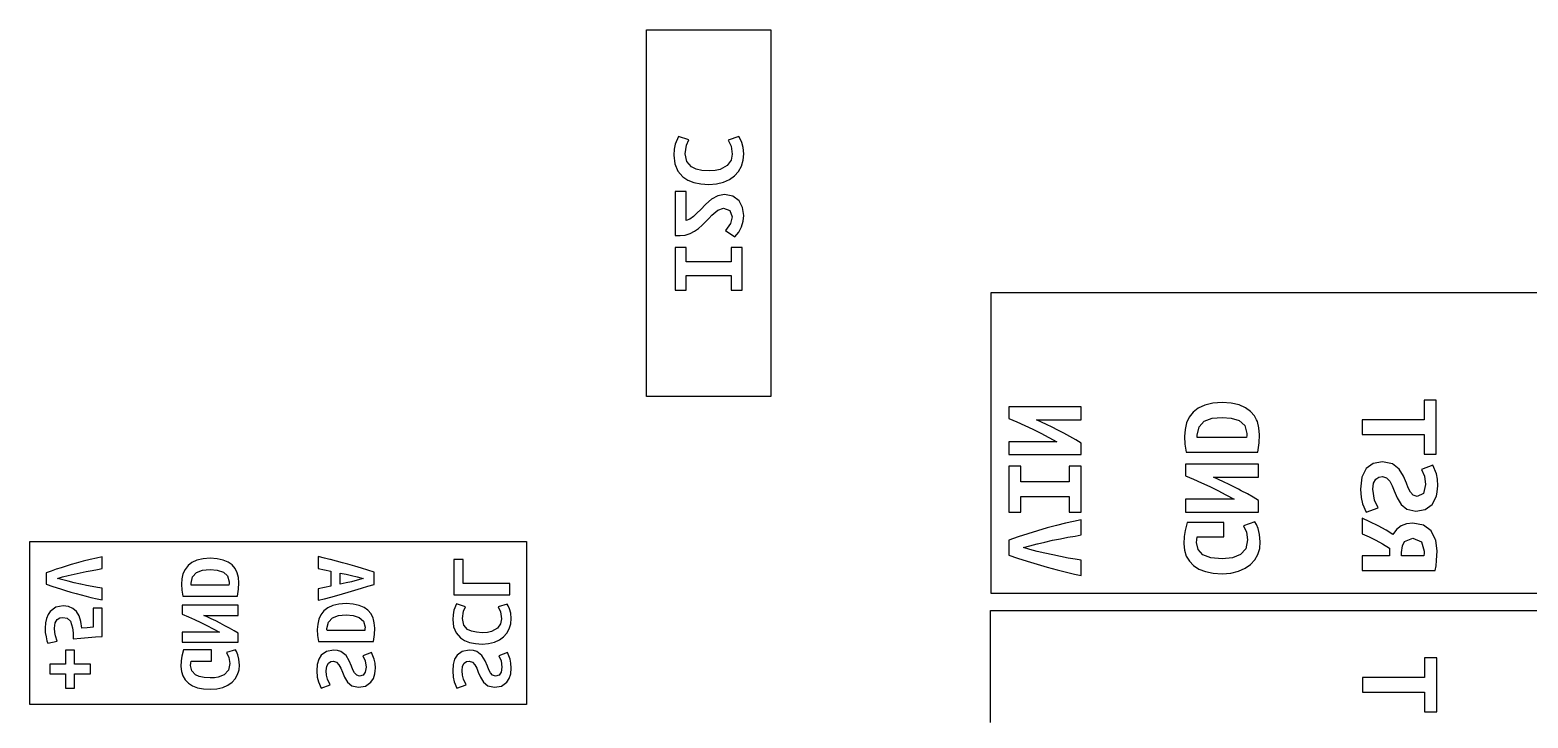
# Model space of a CAD drawing. Extents: x 44.5 to 107.9, y -136.2 to -45.2.
# Drawn here: x 45.99 to 67.36, y -89.75 to -79.94 of the extents above; entities that cross this region are included whole.
import ezdxf

# ---------------------------------------------------------------- set-up
doc = ezdxf.new("R2010")
doc.units = 0
doc.layers.add('BLACK', color=7, linetype='CONTINUOUS')

msp = doc.modelspace()

# ---------------------------------------------------------------- linework, layer by layer
at = {"layer": 'BLACK', "linetype": 'CONTINUOUS'}
for p, q in [((54.785443, -80.323994), (54.785443, -79.936997)), ((54.785443, -79.936997), (56.559437, -79.936997)), ((56.559437, -79.936997), (56.559437, -80.323994)), ((54.785443, -81.722601), (54.785443, -80.323994)), ((56.559437, -80.323994), (56.559437, -84.776006)), ((55.193338, -81.563932), (55.177664, -81.638042)), ((55.239003, -81.454799), (55.193338, -81.563932)), ((55.389158, -81.502786), (55.239003, -81.454799)), ((55.338075, -81.704025), (55.355103, -81.58096)), ((55.355103, -81.58096), (55.389158, -81.502786)), ((56.102781, -81.456347), (55.951078, -81.505882)), ((55.951078, -81.505882), (55.990551, -81.591796)), ((55.990551, -81.591796), (56.006805, -81.707121)), ((56.121356, -81.48808), (56.102781, -81.456347)), ((56.144576, -81.539938), (56.121356, -81.48808)), ((56.163926, -81.61192), (56.144576, -81.539938)), ((56.17244, -81.704025), (56.163926, -81.61192)), ((54.785443, -82.239628), (54.785443, -81.722601)), ((55.177664, -81.638042), (55.17244, -81.722601)), ((55.17244, -81.722601), (55.186888, -81.847128)), ((55.186888, -81.847128), (55.230232, -81.950327)), ((55.35994, -81.814512), (55.338075, -81.704025)), ((55.425536, -81.889009), (55.35994, -81.814512)), ((55.990551, -81.794582), (55.936372, -81.870433)), ((56.006805, -81.707121), (55.990551, -81.794582)), ((56.139158, -81.878173), (56.16412, -81.794776)), ((56.16412, -81.794776), (56.17244, -81.704025)), ((55.230232, -81.950327), (55.302471, -82.032198)), ((55.302471, -82.032198), (55.374356, -82.078928)), ((55.492357, -81.920399), (55.425536, -81.889009)), ((55.576207, -81.939233), (55.492357, -81.920399)), ((55.677084, -81.945511), (55.576207, -81.939233)), ((55.763771, -81.940286), (55.677084, -81.945511)), ((55.834979, -81.924613), (55.763771, -81.940286)), ((55.936372, -81.870433), (55.834979, -81.924613)), ((55.970234, -82.067608), (56.041635, -82.015944)), ((56.041635, -82.015944), (56.098137, -81.952477)), ((56.098137, -81.952477), (56.139158, -81.878173)), ((54.785443, -83.645201), (54.785443, -82.239628)), ((55.350459, -82.239628), (55.192564, -82.239628)), ((55.192564, -82.239628), (55.192564, -82.865015)), ((55.350459, -82.651393), (55.350459, -82.239628)), ((55.374356, -82.078928), (55.459979, -82.112307)), ((55.459979, -82.112307), (55.55934, -82.132334)), ((55.55934, -82.132334), (55.67244, -82.139009)), ((55.67244, -82.139009), (55.785056, -82.130882)), ((55.785056, -82.130882), (55.884514, -82.106502)), ((55.884514, -82.106502), (55.970234, -82.067608)), ((55.630644, -82.420743), (55.553245, -82.49969)), ((55.714236, -82.351084), (55.630644, -82.420743)), ((55.803245, -82.301548), (55.714236, -82.351084)), ((55.802471, -82.505108), (55.884514, -82.476471)), ((55.898446, -82.282972), (55.803245, -82.301548)), ((55.884514, -82.476471), (55.975072, -82.512074)), ((56.018415, -82.30774), (55.898446, -82.282972)), ((56.104329, -82.374303), (56.018415, -82.30774)), ((56.155412, -82.470279), (56.104329, -82.374303)), ((56.17244, -82.583282), (56.155412, -82.470279)), ((55.401542, -82.635139), (55.350459, -82.651393)), ((55.456496, -82.595666), (55.401542, -82.635139)), ((55.509127, -82.54613), (55.456496, -82.595666)), ((55.553245, -82.49969), (55.509127, -82.54613)), ((55.579174, -82.721053), (55.628322, -82.672291)), ((55.628322, -82.672291), (55.674568, -82.623529)), ((55.674568, -82.623529), (55.71888, -82.577864)), ((55.71888, -82.577864), (55.802471, -82.505108)), ((55.985133, -82.696285), (55.912378, -82.793808)), ((55.975072, -82.512074), (56.006805, -82.601858)), ((56.006805, -82.601858), (55.985133, -82.696285)), ((56.14148, -82.745046), (56.1647, -82.663971)), ((56.1647, -82.663971), (56.17244, -82.583282)), ((55.192564, -82.865015), (55.231264, -82.868885)), ((55.231264, -82.868885), (55.263771, -82.868111)), ((55.263771, -82.868111), (55.338075, -82.860952)), ((55.338075, -82.860952), (55.406186, -82.839474)), ((55.406186, -82.839474), (55.468686, -82.806966)), ((55.468686, -82.806966), (55.526155, -82.766718)), ((55.526155, -82.766718), (55.579174, -82.721053)), ((55.912378, -82.793808), (56.045505, -82.888235)), ((56.045505, -82.888235), (56.102007, -82.821478)), ((56.102007, -82.821478), (56.14148, -82.745046)), ((55.350459, -83.036842), (55.192564, -83.036842)), ((55.192564, -83.036842), (55.192564, -83.645201)), ((55.350459, -83.244272), (55.350459, -83.036842)), ((56.150768, -83.036842), (55.992873, -83.036842)), ((55.992873, -83.036842), (55.992873, -83.244272)), ((56.150768, -83.645201), (56.150768, -83.036842)), ((55.992873, -83.244272), (55.350459, -83.244272)), ((55.350459, -83.645201), (55.350459, -83.436223)), ((55.350459, -83.436223), (55.992873, -83.436223)), ((55.992873, -83.436223), (55.992873, -83.645201)), ((54.785443, -84.776006), (54.785443, -83.645201)), ((55.192564, -83.645201), (55.350459, -83.645201)), ((55.992873, -83.645201), (56.150768, -83.645201)), ((59.700787, -83.933851), (59.700787, -83.681835)), ((59.700787, -83.681835), (96.763213, -83.681835)), ((59.700787, -84.675707), (59.700787, -83.933851)), ((54.785443, -85.163003), (54.785443, -84.776006)), ((56.559437, -84.776006), (56.559437, -85.163003)), ((59.700787, -85.106964), (59.700787, -84.675707)), ((56.559437, -85.163003), (54.785443, -85.163003)), ((59.700787, -85.477401), (59.700787, -85.106964)), ((62.861632, -85.259048), (62.748805, -85.286253)), ((62.99597, -85.249979), (62.861632, -85.259048)), ((63.127356, -85.258204), (62.99597, -85.249979)), ((63.238074, -85.282878), (63.127356, -85.258204)), ((66.050727, -85.214971), (65.876451, -85.214971)), ((65.876451, -85.214971), (65.876451, -85.49347)), ((66.050727, -85.68266), (66.050727, -85.214971)), ((59.700787, -86.812042), (59.700787, -85.477401)), ((60.984192, -85.312445), (59.952803, -85.312445)), ((59.952803, -85.312445), (59.952803, -85.477401)), ((59.952803, -85.477401), (60.067124, -85.525443)), ((60.984192, -85.497395), (60.984192, -85.312445)), ((62.527158, -85.456864), (62.488987, -85.539323)), ((62.582623, -85.386637), (62.527158, -85.456864)), ((62.656224, -85.329485), (62.582623, -85.386637)), ((62.748805, -85.286253), (62.656224, -85.329485)), ((62.741213, -85.515703), (62.853408, -85.473524)), ((62.853408, -85.473524), (62.99597, -85.460871)), ((62.99597, -85.460871), (63.127567, -85.470994)), ((63.127567, -85.470994), (63.240605, -85.506424)), ((63.329601, -85.322315), (63.238074, -85.282878)), ((63.403413, -85.374827), (63.329601, -85.322315)), ((63.459721, -85.440414), (63.403413, -85.374827)), ((63.486036, -85.49347), (63.459721, -85.440414)), ((60.067124, -85.525443), (60.18126, -85.576263)), ((60.18126, -85.576263), (60.295211, -85.62986)), ((60.295211, -85.62986), (60.409162, -85.686233)), ((60.489325, -85.561545), (60.349363, -85.497395)), ((60.349363, -85.497395), (60.984192, -85.497395)), ((60.409162, -85.686233), (60.523298, -85.745384)), ((60.570553, -85.600701), (60.489325, -85.561545)), ((60.654281, -85.643189), (60.570553, -85.600701)), ((60.739466, -85.687969), (60.654281, -85.643189)), ((60.825068, -85.733998), (60.739466, -85.687969)), ((62.466843, -85.632326), (62.459462, -85.734187)), ((62.488987, -85.539323), (62.466843, -85.632326)), ((62.639985, -85.712254), (62.666979, -85.593311)), ((62.666979, -85.593311), (62.741213, -85.515703)), ((63.240605, -85.506424), (63.319057, -85.575596)), ((63.319057, -85.575596), (63.348581, -85.688634)), ((63.348581, -85.688634), (63.347738, -85.719002)), ((63.498736, -85.519077), (63.486036, -85.49347)), ((63.521513, -85.608706), (63.498736, -85.519077)), ((63.529105, -85.707192), (63.521513, -85.608706)), ((65.876451, -85.49347), (64.993115, -85.49347)), ((64.993115, -85.49347), (64.993115, -85.705334)), ((66.050727, -85.983832), (66.050727, -85.68266)), ((60.637619, -85.807312), (59.952803, -85.807312)), ((59.952803, -85.807312), (59.952803, -85.992262)), ((60.523298, -85.745384), (60.637619, -85.807312)), ((60.825402, -85.734187), (60.825068, -85.733998)), ((60.907754, -85.780653), (60.825402, -85.734187)), ((60.984192, -85.827307), (60.907754, -85.780653)), ((60.984192, -85.992262), (60.984192, -85.827307)), ((62.459462, -85.734187), (62.465367, -85.843007)), ((62.465367, -85.843007), (62.484769, -85.956888)), ((62.639985, -85.730812), (62.639985, -85.712254)), ((62.641672, -85.749371), (62.639985, -85.730812)), ((63.34352, -85.749371), (62.641672, -85.749371)), ((63.347738, -85.719002), (63.34352, -85.749371)), ((63.503798, -85.956888), (63.524043, -85.823605)), ((63.524043, -85.823605), (63.529105, -85.707192)), ((64.993115, -85.705334), (65.876451, -85.705334)), ((65.876451, -85.705334), (65.876451, -85.983832)), ((59.952803, -85.992262), (60.984192, -85.992262)), ((63.517295, -86.125602), (62.472959, -86.125602)), ((62.472959, -86.125602), (62.472959, -86.292628)), ((62.484769, -85.956888), (63.503798, -85.956888)), ((63.517295, -86.312874), (63.517295, -86.125602)), ((65.150091, -86.119024), (65.052061, -86.191425)), ((65.281865, -86.09489), (65.150091, -86.119024)), ((65.42624, -86.123936), (65.281865, -86.09489)), ((65.521921, -86.198259), (65.42624, -86.123936)), ((65.876451, -85.983832), (66.050727, -85.983832)), ((60.122757, -86.157218), (59.952803, -86.157218)), ((59.952803, -86.157218), (59.952803, -86.812042)), ((60.122757, -86.380491), (60.122757, -86.157218)), ((60.984192, -86.157218), (60.814238, -86.157218)), ((60.814238, -86.157218), (60.814238, -86.380491)), ((60.984192, -86.292628), (60.984192, -86.157218)), ((60.984192, -86.812042), (60.984192, -86.292628)), ((62.472959, -86.292628), (62.588715, -86.341274)), ((63.016216, -86.377828), (62.874497, -86.312874)), ((62.874497, -86.312874), (63.517295, -86.312874)), ((64.991193, -86.312948), (64.970904, -86.484446)), ((65.052061, -86.191425), (64.991193, -86.312948)), ((65.188748, -86.340926), (65.233171, -86.312734)), ((65.233171, -86.312734), (65.283574, -86.305046)), ((65.283574, -86.305046), (65.341666, -86.32384)), ((65.341666, -86.32384), (65.386943, -86.37168)), ((65.58343, -86.297357), (65.521921, -86.198259)), ((65.62529, -86.400726), (65.58343, -86.297357)), ((66.002886, -86.14273), (65.840571, -86.204239)), ((65.840571, -86.204239), (65.881577, -86.299065)), ((65.881577, -86.299065), (65.898663, -86.41952)), ((66.052435, -86.264894), (66.002886, -86.14273)), ((66.069094, -86.343702), (66.052435, -86.264894)), ((60.814238, -86.380491), (60.122757, -86.380491)), ((62.588715, -86.341274), (62.704284, -86.392731)), ((62.704284, -86.392731), (62.819665, -86.447001)), ((62.819665, -86.447001), (62.935046, -86.504082)), ((62.935046, -86.504082), (63.050615, -86.563975)), ((63.098464, -86.417476), (63.016216, -86.377828)), ((63.183242, -86.460498), (63.098464, -86.417476)), ((63.228801, -86.484446), (63.183242, -86.460498)), ((63.269497, -86.505839), (63.228801, -86.484446)), ((63.356174, -86.552447), (63.269497, -86.505839)), ((63.439898, -86.599686), (63.356174, -86.552447)), ((64.970904, -86.484446), (64.977952, -86.602766)), ((65.146887, -86.484446), (65.157993, -86.396455)), ((65.170808, -86.640782), (65.146887, -86.484446)), ((65.157993, -86.396455), (65.188748, -86.340926)), ((65.386943, -86.37168), (65.422823, -86.436606)), ((65.422823, -86.436606), (65.452723, -86.508367)), ((65.452723, -86.508367), (65.492021, -86.607464)), ((65.650919, -86.466506), (65.62529, -86.400726)), ((65.682527, -86.526307), (65.650919, -86.466506)), ((65.723533, -86.569876), (65.682527, -86.526307)), ((65.868336, -86.545101), (65.777354, -86.586961)), ((65.898663, -86.41952), (65.868336, -86.545101)), ((66.053717, -86.585893), (66.062814, -86.520261)), ((66.062814, -86.520261), (66.074647, -86.434898)), ((66.074647, -86.434898), (66.069094, -86.343702)), ((60.122757, -86.812042), (60.122757, -86.587103)), ((60.122757, -86.587103), (60.814238, -86.587103)), ((60.814238, -86.587103), (60.814238, -86.812042)), ((63.166371, -86.62668), (62.472959, -86.62668)), ((62.472959, -86.62668), (62.472959, -86.813952)), ((63.050615, -86.563975), (63.166371, -86.62668)), ((63.517295, -86.646926), (63.439898, -86.599686)), ((63.517295, -86.813952), (63.517295, -86.646926)), ((64.977952, -86.602766), (64.999095, -86.694602)), ((64.999095, -86.694602), (65.051207, -86.812494)), ((65.051207, -86.812494), (65.222065, -86.750985)), ((65.222065, -86.750985), (65.170808, -86.640782)), ((65.492021, -86.607464), (65.548404, -86.700582)), ((65.548404, -86.700582), (65.632979, -86.769779)), ((65.777354, -86.586961), (65.723533, -86.569876)), ((65.890974, -86.772983), (65.990926, -86.700582)), ((65.990926, -86.700582), (66.053717, -86.585893)), ((59.700787, -86.899632), (59.700787, -86.812042)), ((59.700787, -87.425211), (59.700787, -86.899632)), ((59.952803, -86.812042), (60.122757, -86.812042)), ((60.760919, -86.971166), (60.634495, -87.002408)), ((60.878387, -86.944298), (60.760919, -86.971166)), ((60.814238, -86.812042), (60.984192, -86.812042)), ((60.984192, -86.922013), (60.878387, -86.944298)), ((60.984192, -87.136955), (60.984192, -86.922013)), ((62.498266, -86.957359), (62.467898, -87.072927)), ((62.472959, -86.813952), (63.517295, -86.813952)), ((63.01959, -86.957359), (62.498266, -86.957359)), ((63.01959, -87.164876), (63.01959, -86.957359)), ((63.464994, -86.952297), (63.299655, -87.006286)), ((63.485239, -86.986884), (63.464994, -86.952297)), ((65.105027, -86.948326), (64.993115, -86.899632)), ((64.993115, -86.899632), (64.993115, -87.120038)), ((65.222919, -87.007272), (65.105027, -86.948326)), ((65.627853, -86.979081), (65.548404, -87.007272)), ((65.715845, -86.969683), (65.627853, -86.979081)), ((65.632979, -86.769779), (65.758559, -86.797117)), ((65.870471, -86.997875), (65.715845, -86.969683)), ((65.758559, -86.797117), (65.890974, -86.772983)), ((60.086725, -87.166114), (59.952803, -87.213601)), ((60.225229, -87.120293), (60.086725, -87.166114)), ((60.364775, -87.077179), (60.225229, -87.120293)), ((60.501822, -87.037815), (60.364775, -87.077179)), ((60.634495, -87.002408), (60.501822, -87.037815)), ((60.578468, -87.213601), (60.68948, -87.191107)), ((60.68948, -87.191107), (60.797576, -87.170279)), ((60.797576, -87.170279), (60.897549, -87.151951)), ((60.897549, -87.151951), (60.984192, -87.136955)), ((62.455244, -87.159604), (62.451026, -87.26273)), ((62.467898, -87.072927), (62.455244, -87.159604)), ((62.633237, -87.205367), (62.638298, -87.164876)), ((62.638298, -87.164876), (63.01959, -87.164876)), ((63.299655, -87.006286), (63.341833, -87.097391)), ((63.341833, -87.097391), (63.360391, -87.208742)), ((63.510546, -87.04509), (63.485239, -86.986884)), ((63.531635, -87.128603), (63.510546, -87.04509)), ((63.540915, -87.237423), (63.531635, -87.128603)), ((64.993115, -87.120038), (65.093708, -87.162539)), ((65.093708, -87.162539), (65.190456, -87.211447)), ((65.335686, -87.07049), (65.222919, -87.007272)), ((65.433929, -87.131998), (65.335686, -87.07049)), ((65.482196, -87.057248), (65.433929, -87.131998)), ((65.548404, -87.007272), (65.482196, -87.057248)), ((65.598807, -87.231096), (65.717553, -87.183256)), ((65.717553, -87.183256), (65.840571, -87.234513)), ((65.978966, -87.079032), (65.870471, -86.997875)), ((66.042184, -87.205467), (65.978966, -87.079032)), ((45.989235, -87.445958), (45.989235, -87.230557)), ((45.989235, -87.230557), (53.070765, -87.230557)), ((53.070765, -87.230557), (53.070765, -87.445958)), ((59.952803, -87.213601), (59.952803, -87.425211)), ((60.162746, -87.316906), (60.253763, -87.290247)), ((60.255013, -87.343774), (60.162746, -87.316906)), ((60.253763, -87.290247), (60.356861, -87.263587)), ((60.358527, -87.371059), (60.255013, -87.343774)), ((60.356861, -87.263587), (60.360512, -87.26273)), ((60.468497, -87.397718), (60.358527, -87.371059)), ((60.360512, -87.26273), (60.466831, -87.237761)), ((60.466831, -87.237761), (60.578468, -87.213601)), ((60.580134, -87.422711), (60.468497, -87.397718)), ((62.451026, -87.26273), (62.459673, -87.355733)), ((62.459673, -87.355733), (62.485612, -87.439035)), ((62.63155, -87.245859), (62.633237, -87.205367)), ((62.653693, -87.346665), (62.63155, -87.245859)), ((62.720124, -87.419633), (62.653693, -87.346665)), ((63.333397, -87.33359), (63.25832, -87.417103)), ((63.360391, -87.208742), (63.333397, -87.33359)), ((63.506328, -87.414572), (63.532268, -87.32895)), ((63.532268, -87.32895), (63.540915, -87.237423)), ((65.190456, -87.211447), (65.285923, -87.265481)), ((65.285923, -87.265481), (65.382672, -87.32336)), ((65.382672, -87.32336), (65.382672, -87.432709)), ((65.556947, -87.386577), (65.567412, -87.293886)), ((65.556947, -87.432709), (65.556947, -87.386577)), ((65.567412, -87.293886), (65.598807, -87.231096)), ((65.840571, -87.234513), (65.879868, -87.369491)), ((65.879014, -87.398537), (65.874743, -87.432709)), ((65.879868, -87.369491), (65.879014, -87.398537)), ((66.042845, -87.210762), (66.042184, -87.205467)), ((66.062687, -87.369491), (66.042845, -87.210762)), ((66.060978, -87.429292), (66.062687, -87.369491)), ((45.989235, -87.840142), (45.989235, -87.445958)), ((46.432746, -87.603632), (46.360731, -87.627182)), ((46.505121, -87.581015), (46.432746, -87.603632)), ((46.576634, -87.55969), (46.505121, -87.581015)), ((46.647286, -87.539658), (46.576634, -87.55969)), ((46.750194, -87.512194), (46.647286, -87.539658)), ((46.848255, -87.487961), (46.750194, -87.512194)), ((46.93937, -87.467121), (46.848255, -87.487961)), ((47.021438, -87.449835), (46.93937, -87.467121)), ((46.954233, -87.628187), (47.021438, -87.616556)), ((47.021438, -87.616556), (47.021438, -87.449835)), ((48.244055, -87.573906), (48.201567, -87.627703)), ((48.300436, -87.530126), (48.244055, -87.573906)), ((48.371357, -87.497008), (48.300436, -87.530126)), ((48.457787, -87.476168), (48.371357, -87.497008)), ((48.560695, -87.469221), (48.457787, -87.476168)), ((48.661341, -87.475522), (48.560695, -87.469221)), ((48.746155, -87.494423), (48.661341, -87.475522)), ((48.816268, -87.524633), (48.746155, -87.494423)), ((48.872811, -87.564859), (48.816268, -87.524633)), ((48.915945, -87.615102), (48.872811, -87.564859)), ((48.916666, -87.616556), (48.915945, -87.615102)), ((48.945832, -87.67536), (48.916666, -87.616556)), ((50.18936, -87.467283), (50.098659, -87.445958)), ((50.098659, -87.445958), (50.098659, -87.616556)), ((50.098659, -87.616556), (50.283473, -87.654036)), ((50.265824, -87.486023), (50.18936, -87.467283)), ((50.277425, -87.488866), (50.265824, -87.486023)), ((50.362853, -87.510708), (50.277425, -87.488866)), ((50.445645, -87.532808), (50.362853, -87.510708)), ((50.5258, -87.555166), (50.445645, -87.532808)), ((50.623013, -87.583317), (50.5258, -87.555166)), ((50.717561, -87.611548), (50.623013, -87.583317)), ((50.809443, -87.639859), (50.717561, -87.611548)), ((52.169095, -87.486023), (52.03727, -87.486023)), ((52.03727, -87.486023), (52.03727, -87.988769)), ((52.169095, -87.828511), (52.169095, -87.486023)), ((53.070765, -87.445958), (53.070765, -89.338042)), ((59.700787, -87.719349), (59.700787, -87.425211)), ((59.952803, -87.425211), (60.07527, -87.46645)), ((60.07527, -87.46645), (60.212733, -87.510188)), ((60.212733, -87.510188), (60.357486, -87.553926)), ((60.357486, -87.553926), (60.501822, -87.595165)), ((60.501822, -87.595165), (60.641993, -87.633071)), ((60.690938, -87.44583), (60.580134, -87.422711)), ((60.798409, -87.466866), (60.690938, -87.44583)), ((60.897757, -87.484361), (60.798409, -87.466866)), ((60.984192, -87.496858), (60.897757, -87.484361)), ((60.984192, -87.713467), (60.984192, -87.496858)), ((62.485612, -87.439035), (62.528634, -87.511793)), ((62.528634, -87.511793), (62.588528, -87.573163)), ((62.588528, -87.573163), (62.665292, -87.622511)), ((62.833373, -87.463921), (62.720124, -87.419633)), ((62.99597, -87.478683), (62.833373, -87.463921)), ((63.143595, -87.464342), (62.99597, -87.478683)), ((63.25832, -87.417103), (63.143595, -87.464342)), ((63.231326, -87.654145), (63.325172, -87.612388)), ((63.325172, -87.612388), (63.40257, -87.557978)), ((63.40257, -87.557978), (63.463096, -87.491758)), ((63.463096, -87.491758), (63.506328, -87.414572)), ((65.382672, -87.432709), (64.993115, -87.432709)), ((64.993115, -87.432709), (64.993115, -87.642864)), ((65.874743, -87.432709), (65.556947, -87.432709)), ((66.035349, -87.642864), (66.048164, -87.575375)), ((66.048164, -87.575375), (66.056707, -87.501052)), ((66.056707, -87.501052), (66.060978, -87.429292)), ((46.290294, -87.651307), (46.221438, -87.676006)), ((46.221438, -87.676006), (46.221438, -87.840142)), ((46.360731, -87.627182), (46.290294, -87.651307)), ((46.384281, -87.756136), (46.454879, -87.735457)), ((46.455848, -87.776976), (46.384281, -87.756136)), ((46.454879, -87.735457), (46.534847, -87.714779)), ((46.536139, -87.798139), (46.455848, -87.776976)), ((46.534847, -87.714779), (46.620145, -87.694746)), ((46.621438, -87.818817), (46.536139, -87.798139)), ((46.620145, -87.694746), (46.706737, -87.676006)), ((46.708029, -87.838204), (46.621438, -87.818817)), ((46.706737, -87.676006), (46.792843, -87.658559)), ((46.792843, -87.658559), (46.876688, -87.642404)), ((46.876688, -87.642404), (46.954233, -87.628187)), ((48.155363, -87.762113), (48.149709, -87.840142)), ((48.172326, -87.690869), (48.155363, -87.762113)), ((48.201567, -87.627703), (48.172326, -87.690869)), ((48.287997, -87.823341), (48.308675, -87.732226)), ((48.287997, -87.837557), (48.287997, -87.823341)), ((48.308675, -87.732226), (48.365541, -87.672775)), ((48.365541, -87.672775), (48.451486, -87.640465)), ((48.451486, -87.640465), (48.503667, -87.633195)), ((48.503667, -87.633195), (48.560695, -87.630772)), ((48.560695, -87.630772), (48.661502, -87.638527)), ((48.661502, -87.638527), (48.748094, -87.665667)), ((48.748094, -87.665667), (48.808191, -87.718656)), ((48.808191, -87.718656), (48.830808, -87.805247)), ((48.830162, -87.828511), (48.826931, -87.851774)), ((48.830808, -87.805247), (48.830162, -87.828511)), ((48.963279, -87.744019), (48.945832, -87.67536)), ((48.969095, -87.819464), (48.963279, -87.744019)), ((48.965218, -87.90864), (48.969095, -87.819464)), ((50.283473, -87.654036), (50.283473, -87.867283)), ((50.415299, -87.837557), (50.415299, -87.681176)), ((50.415299, -87.681176), (50.498013, -87.696685)), ((50.498013, -87.821402), (50.415299, -87.837557)), ((50.498013, -87.696685), (50.577496, -87.714132)), ((50.577496, -87.803309), (50.498013, -87.821402)), ((50.577496, -87.714132), (50.657625, -87.734811)), ((50.657625, -87.78263), (50.577496, -87.803309)), ((50.657625, -87.734811), (50.74357, -87.758721)), ((50.74357, -87.758721), (50.657625, -87.78263)), ((50.898659, -87.668252), (50.809443, -87.639859)), ((50.898659, -87.841435), (50.898659, -87.668252)), ((52.83727, -87.828511), (52.169095, -87.828511)), ((52.83727, -87.988769), (52.83727, -87.828511)), ((59.700787, -87.971365), (59.700787, -87.719349)), ((60.641993, -87.633071), (60.774249, -87.666812)), ((60.774249, -87.666812), (60.890884, -87.694305)), ((60.890884, -87.694305), (60.984192, -87.713467)), ((62.665292, -87.622511), (62.758928, -87.659206)), ((62.758928, -87.659206), (62.869225, -87.681983)), ((62.869225, -87.681983), (62.99597, -87.689575)), ((62.99597, -87.689575), (63.121451, -87.680717)), ((63.121451, -87.680717), (63.231326, -87.654145)), ((64.993115, -87.642864), (66.035349, -87.642864)), ((45.989235, -88.465667), (45.989235, -87.840142)), ((46.221438, -87.840142), (46.31643, -87.872129)), ((46.31643, -87.872129), (46.423053, -87.906055)), ((46.423053, -87.906055), (46.497941, -87.928887)), ((46.497941, -87.928887), (46.572685, -87.950858)), ((46.572685, -87.950858), (46.647286, -87.971968)), ((46.647286, -87.971968), (46.720451, -87.991928)), ((46.71732, -87.840142), (46.708029, -87.838204)), ((46.793974, -87.856136), (46.71732, -87.840142)), ((46.720451, -87.991928), (46.790887, -88.010453)), ((46.790887, -88.010453), (46.858595, -88.027541)), ((46.877334, -87.872452), (46.793974, -87.856136)), ((46.858595, -88.027541), (46.949063, -88.048866)), ((46.954394, -87.886023), (46.877334, -87.872452)), ((46.949063, -88.048866), (47.021438, -88.063729)), ((47.021438, -87.895716), (46.954394, -87.886023)), ((47.021438, -88.063729), (47.021438, -87.895716)), ((48.149709, -87.840142), (48.154233, -87.923502)), ((48.154233, -87.923502), (48.169095, -88.01074)), ((48.169095, -88.01074), (48.949709, -88.01074)), ((48.289289, -87.851774), (48.287997, -87.837557)), ((48.826931, -87.851774), (48.289289, -87.851774)), ((48.949709, -88.01074), (48.965218, -87.90864)), ((50.283473, -87.867283), (50.098659, -87.90347)), ((50.098659, -87.90347), (50.098659, -88.068898)), ((50.098659, -88.068898), (50.191583, -88.0461)), ((50.191583, -88.0461), (50.281147, -88.023199)), ((50.281147, -88.023199), (50.367351, -88.000194)), ((50.367351, -88.000194), (50.450194, -87.977086)), ((50.450194, -87.977086), (50.529677, -87.953874)), ((50.529677, -87.953874), (50.625679, -87.925037)), ((50.625679, -87.925037), (50.719176, -87.896685)), ((50.719176, -87.896685), (50.81017, -87.868817)), ((50.81017, -87.868817), (50.898659, -87.841435)), ((52.03727, -87.988769), (52.83727, -87.988769)), ((96.763213, -87.971365), (59.700787, -87.971365)), ((46.278304, -88.227864), (46.247286, -88.272775)), ((46.360372, -88.168414), (46.278304, -88.227864)), ((46.463118, -88.149027), (46.360372, -88.168414)), ((46.538078, -88.157787), (46.463118, -88.149027)), ((46.600975, -88.184066), (46.538078, -88.157787)), ((46.651809, -88.227864), (46.600975, -88.184066)), ((46.690294, -88.289469), (46.651809, -88.227864)), ((47.021438, -88.178753), (46.889612, -88.178753)), ((46.889612, -88.178753), (46.889612, -88.454036)), ((47.021438, -88.267929), (47.021438, -88.178753)), ((48.960048, -88.139981), (48.160048, -88.139981)), ((48.160048, -88.139981), (48.160048, -88.267929)), ((48.960048, -88.283438), (48.960048, -88.139981)), ((50.182666, -88.22011), (50.140178, -88.273906)), ((50.239047, -88.17633), (50.182666, -88.22011)), ((50.309968, -88.143212), (50.239047, -88.17633)), ((50.396397, -88.122372), (50.309968, -88.143212)), ((50.499305, -88.115425), (50.396397, -88.122372)), ((50.599952, -88.121725), (50.499305, -88.115425)), ((50.684766, -88.140627), (50.599952, -88.121725)), ((50.754879, -88.170837), (50.684766, -88.140627)), ((50.811422, -88.211063), (50.754879, -88.170837)), ((50.854556, -88.261305), (50.811422, -88.211063)), ((50.884443, -88.321564), (50.854556, -88.261305)), ((52.037916, -88.211709), (52.02483, -88.273583)), ((52.076042, -88.120595), (52.037916, -88.211709)), ((52.201405, -88.160659), (52.076042, -88.120595)), ((52.158756, -88.328672), (52.172973, -88.225926)), ((52.172973, -88.225926), (52.201405, -88.160659)), ((52.797205, -88.121887), (52.670549, -88.163244)), ((52.670549, -88.163244), (52.703506, -88.234973)), ((52.703506, -88.234973), (52.717076, -88.331257)), ((52.812714, -88.148381), (52.797205, -88.121887)), ((52.8321, -88.191677), (52.812714, -88.148381)), ((52.848255, -88.251774), (52.8321, -88.191677)), ((52.855363, -88.328672), (52.848255, -88.251774)), ((59.694122, -88.467072), (59.694122, -88.215056)), ((59.694122, -88.215056), (96.769878, -88.215056)), ((45.989235, -88.981338), (45.989235, -88.465667)), ((46.209483, -88.391677), (46.204637, -88.465667)), ((46.204637, -88.465667), (46.208514, -88.528995)), ((46.224023, -88.32738), (46.209483, -88.391677)), ((46.247286, -88.272775), (46.224023, -88.32738)), ((46.340339, -88.46696), (46.350679, -88.390061)), ((46.343247, -88.52738), (46.340339, -88.46696)), ((46.350679, -88.390061), (46.377173, -88.342242)), ((46.377173, -88.342242), (46.414006, -88.318333)), ((46.414006, -88.318333), (46.456656, -88.311871)), ((46.456656, -88.311871), (46.518045, -88.322856)), ((46.518045, -88.322856), (46.565864, -88.366798)), ((46.565864, -88.366798), (46.596882, -88.460498)), ((46.596882, -88.460498), (46.605121, -88.530611)), ((46.716143, -88.369167), (46.690294, -88.289469)), ((46.729354, -88.46696), (46.716143, -88.369167)), ((46.803021, -88.460498), (46.729354, -88.46696)), ((46.889612, -88.454036), (46.803021, -88.460498)), ((47.021438, -88.587153), (47.021438, -88.267929)), ((48.160048, -88.267929), (48.248722, -88.305193)), ((48.248722, -88.305193), (48.337252, -88.344612)), ((48.337252, -88.344612), (48.425638, -88.386184)), ((48.425638, -88.386184), (48.514024, -88.429911)), ((48.518045, -88.306216), (48.467641, -88.283438)), ((48.467641, -88.283438), (48.960048, -88.283438)), ((48.514024, -88.429911), (48.602554, -88.475791)), ((48.576204, -88.333195), (48.518045, -88.306216)), ((48.639208, -88.363567), (48.576204, -88.333195)), ((48.602554, -88.475791), (48.691228, -88.523826)), ((48.704152, -88.396523), (48.639208, -88.363567)), ((48.770226, -88.431257), (48.704152, -88.396523)), ((48.836624, -88.46696), (48.770226, -88.431257)), ((48.870982, -88.486346), (48.836624, -88.46696)), ((50.093974, -88.408317), (50.08832, -88.486346)), ((50.110937, -88.337073), (50.093974, -88.408317)), ((50.140178, -88.273906), (50.110937, -88.337073)), ((50.226607, -88.469544), (50.247286, -88.37843)), ((50.226607, -88.483761), (50.226607, -88.469544)), ((50.247286, -88.37843), (50.304152, -88.318979)), ((50.304152, -88.318979), (50.390097, -88.286669)), ((50.390097, -88.286669), (50.442278, -88.279399)), ((50.442278, -88.279399), (50.499305, -88.276976)), ((50.499305, -88.276976), (50.600113, -88.28473)), ((50.600113, -88.28473), (50.686704, -88.311871)), ((50.686704, -88.311871), (50.746801, -88.364859)), ((50.746801, -88.364859), (50.769418, -88.451451)), ((50.768772, -88.474714), (50.765541, -88.497977)), ((50.769418, -88.451451), (50.768772, -88.474714)), ((50.89019, -88.344181), (50.884443, -88.321564)), ((50.90189, -88.390223), (50.89019, -88.344181)), ((50.907706, -88.465667), (50.90189, -88.390223)), ((50.903829, -88.554843), (50.907706, -88.465667)), ((52.02483, -88.273583), (52.020468, -88.344181)), ((52.020468, -88.344181), (52.032531, -88.448148)), ((52.032531, -88.448148), (52.068718, -88.534308)), ((52.177011, -88.420918), (52.158756, -88.328672)), ((52.231777, -88.483115), (52.177011, -88.420918)), ((52.658271, -88.467606), (52.573619, -88.51284)), ((52.703506, -88.404278), (52.658271, -88.467606)), ((52.717076, -88.331257), (52.703506, -88.404278)), ((52.793328, -88.536103), (52.827577, -88.474068)), ((52.827577, -88.474068), (52.848417, -88.404439)), ((52.848417, -88.404439), (52.855363, -88.328672)), ((59.694122, -89.168956), (59.694122, -88.467072)), ((46.208514, -88.528995), (46.218207, -88.591031)), ((46.218207, -88.591031), (46.231777, -88.644666)), ((46.231777, -88.644666), (46.245994, -88.681499)), ((46.245994, -88.681499), (46.377819, -88.649189)), ((46.351971, -88.576814), (46.343247, -88.52738)), ((46.377819, -88.649189), (46.351971, -88.576814)), ((46.605121, -88.530611), (46.607868, -88.619464)), ((46.607868, -88.619464), (46.715299, -88.607832)), ((46.715299, -88.607832), (46.820468, -88.598785)), ((46.820468, -88.598785), (46.92273, -88.592)), ((46.92273, -88.592), (47.021438, -88.587153)), ((48.691228, -88.523826), (48.160048, -88.523826)), ((48.160048, -88.523826), (48.160048, -88.667283)), ((48.160048, -88.667283), (48.960048, -88.667283)), ((48.900759, -88.503147), (48.870982, -88.486346)), ((48.960048, -88.539334), (48.900759, -88.503147)), ((48.960048, -88.667283), (48.960048, -88.539334)), ((50.08832, -88.486346), (50.092843, -88.569706)), ((50.092843, -88.569706), (50.107706, -88.656943)), ((50.107706, -88.656943), (50.88832, -88.656943)), ((50.2279, -88.497977), (50.226607, -88.483761)), ((50.765541, -88.497977), (50.2279, -88.497977)), ((50.88832, -88.656943), (50.903829, -88.554843)), ((52.068718, -88.534308), (52.129031, -88.602662)), ((52.129031, -88.602662), (52.189047, -88.641677)), ((52.189047, -88.641677), (52.260533, -88.669544)), ((52.287566, -88.509322), (52.231777, -88.483115)), ((52.260533, -88.669544), (52.343489, -88.686265)), ((52.357571, -88.525046), (52.287566, -88.509322)), ((52.343489, -88.686265), (52.437916, -88.691838)), ((52.441793, -88.530288), (52.357571, -88.525046)), ((52.437916, -88.691838), (52.531939, -88.685053)), ((52.514168, -88.525926), (52.441793, -88.530288)), ((52.573619, -88.51284), (52.514168, -88.525926)), ((52.531939, -88.685053), (52.614976, -88.664698)), ((52.614976, -88.664698), (52.686543, -88.632226)), ((52.686543, -88.632226), (52.746155, -88.589092)), ((52.746155, -88.589092), (52.793328, -88.536103)), ((46.625961, -88.77843), (46.495428, -88.77843)), ((46.495428, -88.77843), (46.495428, -88.981338)), ((46.625961, -88.981338), (46.625961, -88.77843)), ((48.156171, -88.865667), (48.146478, -88.932065)), ((48.179435, -88.777137), (48.156171, -88.865667)), ((48.578788, -88.777137), (48.179435, -88.777137)), ((48.578788, -88.936103), (48.578788, -88.777137)), ((48.919984, -88.77326), (48.793328, -88.814617)), ((48.793328, -88.814617), (48.825638, -88.884407)), ((48.825638, -88.884407), (48.839855, -88.969706)), ((48.935493, -88.799754), (48.919984, -88.77326)), ((48.954879, -88.844342), (48.935493, -88.799754)), ((48.971034, -88.908317), (48.954879, -88.844342)), ((50.143247, -88.851451), (50.109142, -88.908532)), ((50.217399, -88.796685), (50.143247, -88.851451)), ((50.317076, -88.77843), (50.217399, -88.796685)), ((50.377334, -88.783922), (50.317076, -88.77843)), ((50.426284, -88.800401), (50.377334, -88.783922)), ((50.498659, -88.85662), (50.426284, -88.800401)), ((50.545186, -88.93158), (50.498659, -88.85662)), ((50.862472, -88.814617), (50.739693, -88.861144)), ((50.739693, -88.861144), (50.770711, -88.932872)), ((50.899952, -88.907024), (50.862472, -88.814617)), ((52.081858, -88.851451), (52.047753, -88.908532)), ((52.15601, -88.796685), (52.081858, -88.851451)), ((52.255687, -88.77843), (52.15601, -88.796685)), ((52.315945, -88.783922), (52.255687, -88.77843)), ((52.364895, -88.800401), (52.315945, -88.783922)), ((52.43727, -88.85662), (52.364895, -88.800401)), ((52.483796, -88.93158), (52.43727, -88.85662)), ((52.801082, -88.814617), (52.678304, -88.861144)), ((52.678304, -88.861144), (52.709321, -88.932872)), ((52.838562, -88.907024), (52.801082, -88.814617)), ((66.057391, -88.890458), (65.883116, -88.890458)), ((65.883116, -88.890458), (65.883116, -89.168956)), ((66.057391, -89.358147), (66.057391, -88.890458)), ((45.989235, -89.338042), (45.989235, -88.981338)), ((46.495428, -88.981338), (46.270549, -88.981338)), ((46.270549, -88.981338), (46.270549, -89.118333)), ((46.85084, -88.981338), (46.625961, -88.981338)), ((46.85084, -89.011063), (46.85084, -88.981338)), ((46.85084, -89.118333), (46.85084, -89.011063)), ((48.146478, -88.932065), (48.143247, -89.011063)), ((48.143247, -89.011063), (48.149871, -89.082307)), ((48.149871, -89.082307), (48.169742, -89.14612)), ((48.281535, -88.998139), (48.282827, -88.967121)), ((48.298498, -89.07536), (48.281535, -88.998139)), ((48.282827, -88.967121), (48.286704, -88.936103)), ((48.286704, -88.936103), (48.578788, -88.936103)), ((48.349386, -89.131257), (48.298498, -89.07536)), ((48.819176, -89.065344), (48.761664, -89.129318)), ((48.839855, -88.969706), (48.819176, -89.065344)), ((48.951648, -89.12738), (48.968093, -89.073099)), ((48.968093, -89.073099), (48.971519, -89.06179)), ((48.978142, -88.991677), (48.971034, -88.908317)), ((48.971519, -89.06179), (48.978142, -88.991677)), ((50.088679, -88.982415), (50.081858, -89.073099)), ((50.081858, -89.073099), (50.087189, -89.162598)), ((50.109142, -88.908532), (50.088679, -88.982415)), ((50.214976, -89.073099), (50.223376, -89.00654)), ((50.219499, -89.137557), (50.214976, -89.073099)), ((50.223376, -89.00654), (50.24664, -88.964536)), ((50.24664, -88.964536), (50.280242, -88.943212)), ((50.280242, -88.943212), (50.318368, -88.937396)), ((50.318368, -88.937396), (50.36231, -88.951612)), ((50.36231, -88.951612), (50.396559, -88.9878)), ((50.396559, -88.9878), (50.4237, -89.036911)), ((50.4237, -89.036911), (50.446317, -89.091192)), ((50.446317, -89.091192), (50.476042, -89.166152)), ((50.57685, -89.009771), (50.545186, -88.93158)), ((50.596236, -89.059528), (50.57685, -89.009771)), ((50.620145, -89.104763), (50.596236, -89.059528)), ((50.651163, -89.137719), (50.620145, -89.104763)), ((50.773439, -89.094351), (50.742852, -89.13657)), ((50.770711, -88.932872), (50.783635, -89.023987)), ((50.783635, -89.023987), (50.773439, -89.094351)), ((50.888607, -89.181804), (50.909716, -89.114815)), ((50.912553, -88.966637), (50.899952, -88.907024)), ((50.909716, -89.114815), (50.913423, -89.073099)), ((50.916753, -89.035619), (50.912553, -88.966637)), ((50.913423, -89.073099), (50.916753, -89.035619)), ((52.02729, -88.982415), (52.020468, -89.073099)), ((52.020468, -89.073099), (52.0258, -89.162598)), ((52.047753, -88.908532), (52.02729, -88.982415)), ((52.153586, -89.073099), (52.161987, -89.00654)), ((52.15811, -89.137557), (52.153586, -89.073099)), ((52.161987, -89.00654), (52.18525, -88.964536)), ((52.18525, -88.964536), (52.218853, -88.943212)), ((52.218853, -88.943212), (52.256979, -88.937396)), ((52.256979, -88.937396), (52.300921, -88.951612)), ((52.300921, -88.951612), (52.33517, -88.9878)), ((52.33517, -88.9878), (52.36231, -89.036911)), ((52.36231, -89.036911), (52.384927, -89.091192)), ((52.384927, -89.091192), (52.414653, -89.166152)), ((52.51546, -89.009771), (52.483796, -88.93158)), ((52.534847, -89.059528), (52.51546, -89.009771)), ((52.558756, -89.104763), (52.534847, -89.059528)), ((52.589774, -89.137719), (52.558756, -89.104763)), ((52.71205, -89.094351), (52.681463, -89.13657)), ((52.709321, -88.932872), (52.722246, -89.023987)), ((52.722246, -89.023987), (52.71205, -89.094351)), ((52.827218, -89.181804), (52.848327, -89.114815)), ((52.851163, -88.966637), (52.838562, -88.907024)), ((52.848327, -89.114815), (52.855363, -89.035619)), ((52.855363, -89.035619), (52.851163, -88.966637)), ((46.270549, -89.118333), (46.495428, -89.118333)), ((46.495428, -89.118333), (46.495428, -89.321241)), ((46.495428, -89.321241), (46.625961, -89.321241)), ((46.625961, -89.321241), (46.625961, -89.118333)), ((46.625961, -89.118333), (46.85084, -89.118333)), ((48.169742, -89.14612), (48.202698, -89.201855)), ((48.202698, -89.201855), (48.248578, -89.248866)), ((48.248578, -89.248866), (48.307383, -89.286669)), ((48.307383, -89.286669), (48.379111, -89.314779)), ((48.403021, -89.156387), (48.349386, -89.131257)), ((48.379111, -89.314779), (48.463603, -89.332226)), ((48.473457, -89.171465), (48.403021, -89.156387)), ((48.560695, -89.176491), (48.473457, -89.171465)), ((48.619984, -89.173745), (48.560695, -89.176491)), ((48.560695, -89.338042), (48.656817, -89.331257)), ((48.67378, -89.165506), (48.619984, -89.173745)), ((48.656817, -89.331257), (48.740985, -89.310901)), ((48.761664, -89.129318), (48.67378, -89.165506)), ((48.740985, -89.310901), (48.812876, -89.278914)), ((48.812876, -89.278914), (48.872165, -89.237234)), ((48.872165, -89.237234), (48.91853, -89.186507)), ((48.91853, -89.186507), (48.951648, -89.12738)), ((50.087189, -89.162598), (50.103183, -89.232065)), ((50.103183, -89.232065), (50.142601, -89.321241)), ((50.142601, -89.321241), (50.271842, -89.274714)), ((50.233069, -89.191354), (50.219499, -89.137557)), ((50.271842, -89.274714), (50.233069, -89.191354)), ((50.476042, -89.166152), (50.518691, -89.236588)), ((50.518691, -89.236588), (50.582666, -89.288931)), ((50.582666, -89.288931), (50.677658, -89.309609)), ((50.691874, -89.150643), (50.651163, -89.137719)), ((50.677658, -89.309609), (50.777819, -89.291354)), ((50.742852, -89.13657), (50.691874, -89.150643)), ((50.777819, -89.291354), (50.853425, -89.236588)), ((50.853425, -89.236588), (50.888607, -89.181804)), ((52.0258, -89.162598), (52.041793, -89.232065)), ((52.041793, -89.232065), (52.081212, -89.321241)), ((52.081212, -89.321241), (52.210452, -89.274714)), ((52.17168, -89.191354), (52.15811, -89.137557)), ((52.210452, -89.274714), (52.17168, -89.191354)), ((52.414653, -89.166152), (52.457302, -89.236588)), ((52.457302, -89.236588), (52.521276, -89.288931)), ((52.521276, -89.288931), (52.616268, -89.309609)), ((52.630485, -89.150643), (52.589774, -89.137719)), ((52.616268, -89.309609), (52.71643, -89.291354)), ((52.681463, -89.13657), (52.630485, -89.150643)), ((52.71643, -89.291354), (52.792036, -89.236588)), ((52.792036, -89.236588), (52.827218, -89.181804)), ((59.694122, -89.724082), (59.694122, -89.168956)), ((65.883116, -89.168956), (64.99978, -89.168956)), ((64.99978, -89.168956), (64.99978, -89.38082)), ((45.989235, -89.553443), (45.989235, -89.338042)), ((48.463603, -89.332226), (48.560695, -89.338042)), ((53.070765, -89.338042), (53.070765, -89.553443)), ((64.99978, -89.38082), (65.883116, -89.38082)), ((65.883116, -89.38082), (65.883116, -89.659319)), ((66.057391, -89.659319), (66.057391, -89.358147)), ((53.070765, -89.553443), (45.989235, -89.553443)), ((59.694122, -89.81271), (59.694122, -89.724082)), ((65.883116, -89.659319), (66.057391, -89.659319))]:
    msp.add_line(p, q, dxfattribs=at)

doc.saveas('drawing.dxf')
